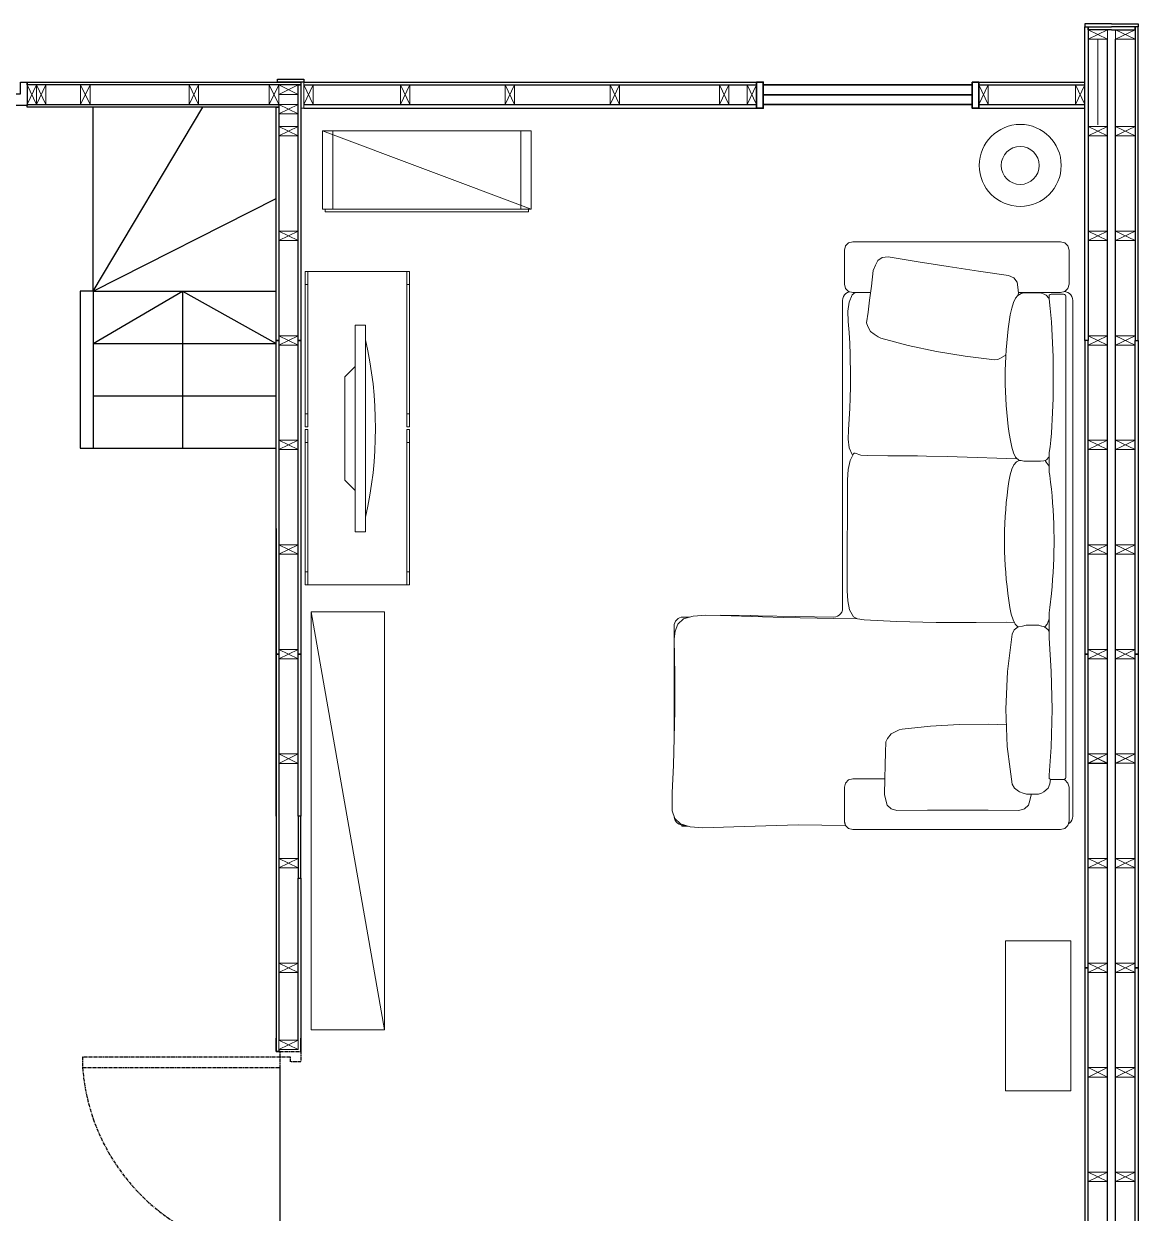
# Model space of a CAD drawing. Header units: inches. Extents: x 457 to 2312, y 367 to 1168.
# Drawn here: x 680.9 to 1107.8, y 664.7 to 1120.1 of the extents above; entities that cross this region are included whole.
import ezdxf

# ---------------------------------------------------------------- set-up
doc = ezdxf.new("R2010")
doc.units = ezdxf.units.IN
doc.header["$MEASUREMENT"] = 0
doc.linetypes.add('CENTER', pattern=[2, 1.25, -0.25, 0.25, -0.25])
for name, color, linetype, lineweight in [('A-DETL-MBND', 3, 'Continuous', 18), ('A-DETL-MCUT', 4, 'Continuous', 25), ('A-DOOR-FULL', 4, 'Continuous', 25), ('A-ELEV-MBE1', 7, 'Continuous', 35), ('A-ELEV-MBE2', 4, 'Continuous', 25), ('A-FURN', 8, 'Continuous', 18), ('A-SECT-MCUT', 7, 'Continuous', 35), ('A-WALL-PATT', 8, 'Continuous', 18), ('A-WALL-STUD', 3, 'Continuous', 18)]:
    doc.layers.add(name, color=color, linetype=linetype, lineweight=lineweight)

msp = doc.modelspace()

# ---------------------------------------------------------------- linework, layer by layer
at = {"color": 0}
msp.add_line((1046.72, 1096.69), (1066.01, 1096.69), dxfattribs=at)
for p, q in [((964.14, 1089.19), (1044.22, 1089.19)), ((787.07, 816.73), (786.07, 816.73)), ((778.56, 727.34), (778.56, 726.64))]:
    msp.add_line(p, q)
at = {"layer": 'A-DETL-MBND', "color": 0}
msp.add_lwpolyline([(788.17, 1087.79), (787.07, 1087.79), (787.07, 1097.8), (788.17, 1097.8)], close=True, dxfattribs=at)
at = {"layer": 'A-DETL-MCUT'}
for p, q in [((1096.07, 373.1), (1096.07, 1114.21)), ((1099.1, 373.1), (1099.08, 1114.21)), ((788.17, 1097.8), (964.14, 1097.8)), ((1044.22, 1097.8), (1087.36, 1097.8)), ((788.17, 1096.69), (961.64, 1096.69)), ((1046.72, 1096.69), (1087.36, 1096.69)), ((788.17, 1089.19), (961.64, 1089.19)), ((1046.72, 1089.19), (1087.36, 1089.19)), ((788.17, 1087.79), (964.14, 1087.79)), ((1044.22, 1087.79), (1087.36, 1087.79)), ((777.56, 926.83), (777.56, 726.64)), ((778.57, 816.73), (778.56, 730.94)), ((786.07, 816.73), (786.07, 793)), ((787.07, 793), (787.07, 816.73))]:
    msp.add_line(p, q, dxfattribs=at)
at = {"layer": 'A-DETL-MCUT', "color": 0}
for points in [[(1097.58, 1120.12), (1087.36, 1120.12), (1087.36, 1119.02), (1097.58, 1119.02)], [(1097.58, 1117.82), (1088.57, 1117.82), (1088.57, 1119.02), (1097.58, 1119.02)], [(1097.58, 1120.12), (1107.79, 1120.12), (1107.79, 1119.02), (1097.58, 1119.02)], [(1097.58, 1117.82), (1106.59, 1117.82), (1106.59, 1119.02), (1097.58, 1119.02)]]:
    msp.add_lwpolyline(points, dxfattribs=at)
at = {"layer": 'A-DETL-MCUT'}
for points in [[(1087.36, 998.9), (1087.36, 1119.02), (1088.57, 1119.02), (1088.57, 998.9)], [(1107.79, 998.9), (1107.79, 1119.02), (1106.59, 1119.02), (1106.59, 998.9)], [(787.07, 1097.8), (787.07, 1096.7), (682.17, 1096.7), (682.17, 1097.8)], [(788.17, 1098.9), (788.17, 1097.8), (778.16, 1097.8), (778.16, 1098.9)], [(787.07, 1096.69), (787.07, 998.9), (786.07, 998.9), (786.07, 1096.69)], [(682.17, 1089.19), (778.57, 1089.19), (778.57, 1088.19), (682.17, 1088.19)], [(778.57, 1088.19), (778.57, 998.9), (777.56, 998.9), (777.56, 1088.19)], [(778.57, 998.9), (778.56, 878.79), (777.56, 878.79), (777.56, 998.9)], [(787.07, 998.9), (787.07, 878.79), (786.07, 878.79), (786.07, 998.9)], [(1088.57, 878.79), (1088.57, 998.9), (1087.36, 998.9), (1087.36, 878.79)], [(1106.59, 878.79), (1106.59, 998.9), (1107.79, 998.9), (1107.79, 878.79)], [(1088.57, 758.67), (1088.57, 878.79), (1087.36, 878.79), (1087.36, 758.67)], [(1106.6, 758.67), (1106.59, 878.79), (1107.79, 878.79), (1107.8, 758.67)], [(1088.57, 638.55), (1088.57, 758.67), (1087.36, 758.67), (1087.36, 638.55)], [(1106.6, 638.55), (1106.6, 758.67), (1107.8, 758.67), (1107.8, 638.55)]]:
    msp.add_lwpolyline(points, close=True, dxfattribs=at)
for points in [[(777.56, 816.72), (777.56, 878.79), (778.56, 878.79), (778.56, 816.72)], [(786.07, 816.73), (786.07, 878.79), (787.07, 878.79), (787.07, 816.73)], [(786.07, 730.94), (786.07, 793), (787.07, 793), (787.07, 730.94)]]:
    msp.add_lwpolyline(points, dxfattribs=at)
at = {"layer": 'A-DOOR-FULL'}
msp.add_line((779.07, 648.79), (779.07, 720.41), dxfattribs=at)
msp.add_lwpolyline([(679.67, 1097.8), (682.17, 1097.8), (682.17, 1088.79), (677.67, 1088.79), (677.67, 1093.29), (679.67, 1093.29), (679.67, 1097.8)], dxfattribs=at)
at = {"layer": 'A-DOOR-FULL', "linetype": 'CENTER'}
for points in [[(703.44, 720.41), (779.07, 720.41), (779.07, 724.41), (703.44, 724.41), (703.44, 720.41)], [(779.07, 724.41), (779.07, 726.64), (787.07, 726.64), (787.07, 722.63), (783.07, 722.63), (783.07, 724.41), (779.07, 724.41)]]:
    msp.add_lwpolyline(points, dxfattribs=at)
msp.add_arc((780.81, 726.37), 77.6, 184.4047, 268.7104, dxfattribs=at)
at = {"layer": 'A-ELEV-MBE1', "color": 0}
for p, q in [((964.14, 1096.69), (1044.22, 1096.69)), ((980.93, 1096.69), (1044.22, 1096.69)), ((964.14, 1089.19), (1044.22, 1089.19))]:
    msp.add_line(p, q, dxfattribs=at)
at = {"layer": 'A-ELEV-MBE1', "color": 0, "linetype": 'Continuous'}
msp.add_line((964.14, 1092.96), (1044.22, 1092.96), dxfattribs=at)
at = {"layer": 'A-ELEV-MBE1', "color": 0}
for points in [[(961.64, 1097.8), (964.14, 1097.8), (964.14, 1087.79), (961.64, 1087.79)], [(1044.22, 1097.8), (1046.72, 1097.8), (1046.72, 1087.79), (1044.22, 1087.79)]]:
    msp.add_lwpolyline(points, close=True, dxfattribs=at)
at = {"layer": 'A-ELEV-MBE2'}
for p, q in [((702.49, 1017.72), (702.49, 957.66)), ((707.5, 1017.72), (707.5, 957.66)), ((707.5, 997.7), (741.74, 1017.72)), ((741.74, 1017.73), (741.74, 957.78)), ((741.74, 1017.72), (777.56, 997.7)), ((702.49, 957.66), (707.5, 957.66))]:
    msp.add_line(p, q, dxfattribs=at)
for points in [[(707.5, 1017.72), (707.5, 1088.19)], [(707.5, 1017.72), (749.47, 1088.19)], [(707.5, 1017.72), (777.56, 1053.27)], [(707.5, 1017.72), (702.49, 1017.72)], [(707.5, 1017.72), (777.56, 1017.72)], [(707.5, 997.7), (777.56, 997.7)], [(707.5, 977.68), (777.56, 977.68)], [(707.5, 957.66), (777.56, 957.66)]]:
    msp.add_lwpolyline(points, dxfattribs=at)
at = {"layer": 'A-FURN'}
for p, q in [((875.31, 1079.15), (795.31, 1079.15)), ((795.31, 1079.15), (795.31, 1049.15)), ((795.31, 1079.15), (875.31, 1049.15)), ((875.31, 1049.15), (875.31, 1079.15)), ((795.31, 1049.15), (875.31, 1049.15)), ((995.66, 1035.04), (995.23, 1033.44)), ((996.83, 1036.21), (995.66, 1035.04)), ((998.44, 1036.64), (996.83, 1036.21)), ((998.44, 1036.64), (1078.09, 1036.64)), ((1078.09, 1036.64), (1079.69, 1036.21)), ((1079.69, 1036.21), (1080.87, 1035.04)), ((1080.87, 1035.04), (1081.3, 1033.44)), ((995.23, 1033.44), (995.23, 1020.42)), ((1007.21, 1027.69), (1008, 1029.44)), ((1008, 1029.44), (1009.77, 1030.65)), ((1009.77, 1030.65), (1011.96, 1030.86)), ((1011.96, 1030.86), (1023.5, 1029.03)), ((1081.3, 1033.44), (1081.3, 1020.42)), ((828.67, 1025.26), (788.67, 1025.26)), ((788.67, 1025.26), (788.67, 965.76)), ((788.67, 1025.26), (788.67, 965.76)), ((788.67, 1025.26), (808.67, 1025.26)), ((788.67, 1025.26), (789.67, 1025.26)), ((789.67, 1025.26), (789.67, 1020.26)), ((827.67, 1025.26), (827.67, 1020.26)), ((828.67, 965.76), (828.67, 1025.26)), ((1005.59, 1019.66), (1006.3, 1025.6)), ((1006.3, 1025.6), (1007.21, 1027.69)), ((1023.5, 1029.03), (1035.03, 1027.23)), ((1035.03, 1027.23), (1046.57, 1025.44)), ((1058.11, 1023.68), (1046.57, 1025.44)), ((789.67, 1020.26), (788.67, 1020.26)), ((789.67, 1020.26), (789.67, 970.76)), ((827.67, 1020.26), (828.67, 1020.26)), ((827.67, 1020.26), (827.67, 970.76)), ((995.23, 1020.42), (995.66, 1018.82)), ((1058.11, 1023.68), (1060.14, 1022.82)), ((1060.14, 1022.82), (1061.45, 1021.13)), ((1061.66, 1019.26), (1061.45, 1021.13)), ((1081.3, 1020.42), (1080.87, 1018.82)), ((995.66, 1018.82), (996.83, 1017.64)), ((995.66, 1018.82), (995.66, 1018.82)), ((996.83, 1017.64), (998.44, 1017.21)), ((996.83, 1017.64), (996.83, 1017.64)), ((1005.28, 1017.21), (998.44, 1017.21)), ((998.44, 1017.21), (998.44, 1017.21)), ((1004.92, 1014.34), (1005.59, 1019.66)), ((1061.65, 1016.06), (1061.66, 1016.08)), ((1061.66, 1016.04), (1061.65, 1016.06)), ((1061.66, 1019.26), (1061.88, 1017.03)), ((1061.88, 1017.03), (1061.71, 1016.11)), ((1078.09, 1017.21), (1061.87, 1017.21)), ((1073.75, 1016.18), (1073.64, 1015.77)), ((1073.64, 1014.76), (1073.64, 1015.77)), ((1073.75, 1016.18), (1074.06, 1016.49)), ((1074.06, 1016.49), (1074.47, 1016.6)), ((1074.47, 1016.6), (1079.19, 1016.6)), ((1079.69, 1017.64), (1078.09, 1017.21)), ((1078.09, 1017.21), (1078.09, 1017.21)), ((1079.19, 1016.6), (1079.61, 1016.49)), ((1079.61, 1016.49), (1079.91, 1016.18)), ((1080.87, 1018.82), (1079.69, 1017.64)), ((1079.91, 1016.18), (1080.02, 1015.77)), ((1080.02, 1015.77), (1080.02, 831.58)), ((1082.42, 1015.67), (1082.03, 1016.29)), ((1082.68, 1014.96), (1082.42, 1015.67)), ((1004.3, 1009.64), (1004.92, 1014.34)), ((1082.68, 1014.95), (1082.77, 1014.17)), ((1082.77, 816.71), (1082.77, 1014.17)), ((1003.73, 1005.58), (1004.3, 1009.64)), ((1004.18, 1004.19), (1003.73, 1005.58)), ((1005.31, 1002.27), (1004.18, 1004.19)), ((1006.66, 1001.22), (1005.31, 1002.27)), ((1008.15, 1000.25), (1006.66, 1001.22)), ((1009.23, 999.8), (1008.15, 1000.25)), ((1019.73, 996.97), (1009.23, 999.8)), ((1030.5, 994.64), (1019.73, 996.97)), ((1041.52, 992.81), (1030.5, 994.64)), ((1054.84, 991.94), (1056.85, 993.13)), ((1056.85, 993.13), (1057.12, 993.64)), ((1052.79, 991.48), (1041.52, 992.81)), ((1053.99, 991.54), (1052.79, 991.48)), ((1054.84, 991.94), (1053.99, 991.54)), ((789.67, 970.76), (788.67, 970.76)), ((789.67, 965.76), (789.67, 970.76)), ((827.67, 965.76), (827.67, 970.76)), ((827.67, 970.76), (828.67, 970.76)), ((788.67, 965.76), (789.67, 965.76)), ((828.67, 965.76), (827.67, 965.76)), ((788.67, 964.76), (788.67, 905.26)), ((789.67, 964.76), (788.67, 964.76)), ((789.67, 964.76), (789.67, 959.76)), ((827.67, 964.76), (827.67, 959.76)), ((827.67, 964.76), (828.67, 964.76)), ((828.67, 905.26), (828.67, 964.76)), ((789.67, 959.76), (788.67, 959.76)), ((789.67, 910.26), (789.67, 959.76)), ((827.67, 910.26), (827.67, 959.76)), ((827.67, 959.76), (828.67, 959.76)), ((1073.64, 948.42), (1073.64, 955.68)), ((789.67, 910.26), (788.67, 910.26)), ((789.67, 905.26), (789.67, 910.26)), ((827.67, 905.26), (827.67, 910.26)), ((827.67, 910.26), (828.67, 910.26)), ((788.67, 905.26), (828.67, 905.26)), ((791.03, 734.89), (791.03, 894.89)), ((791.03, 894.89), (819.03, 894.89)), ((791.03, 894.89), (819.03, 734.89)), ((819.03, 894.89), (819.03, 734.89)), ((1073.64, 885), (1073.64, 894.6)), ((1060.29, 888.03), (1061.85, 889.16)), ((1061.6, 889.28), (1061.85, 889.16)), ((1069.68, 889.82), (1070.78, 889.45)), ((1070.78, 889.45), (1070.88, 889.43)), ((1071.92, 889.15), (1073.25, 888.03)), ((1072.9, 890.28), (1072.88, 890.26)), ((1072.9, 890.28), (1073.56, 891.95)), ((1073.64, 892.27), (1073.56, 891.95)), ((1057.68, 872.09), (1059.48, 886.44)), ((1059.48, 886.44), (1060.29, 888.03)), ((1073.25, 888.03), (1073.64, 887.15)), ((1057.68, 872.09), (1057.07, 857.74)), ((1057.07, 857.74), (1057.65, 843.4)), ((1039.23, 851.86), (1028.24, 851.22)), ((1050.4, 851.98), (1039.23, 851.86)), ((1057.31, 851.73), (1050.4, 851.98)), ((1013.18, 848.21), (1011.76, 846.48)), ((1014.67, 849.03), (1013.18, 848.21)), ((1016.29, 849.76), (1014.67, 849.03)), ((1017.43, 850.04), (1016.29, 849.76)), ((1028.24, 851.22), (1017.43, 850.04)), ((1011.1, 845.17), (1011.04, 841.07)), ((1011.76, 846.48), (1011.1, 845.17)), ((1057.65, 843.4), (1058.71, 834.77)), ((1011.04, 841.07), (1010.93, 836.34)), ((1010.93, 836.34), (1010.77, 830.98)), ((995.66, 829.4), (995.23, 827.79)), ((996.83, 830.57), (995.66, 829.4)), ((998.44, 831), (996.83, 830.57)), ((998.44, 831), (1010.77, 831)), ((1010.77, 830.98), (1010.57, 824.99)), ((1073.31, 827.48), (1074, 829.07)), ((1073.64, 831.58), (1073.64, 832.36)), ((1073.75, 831.16), (1073.64, 831.58)), ((1073.75, 831.16), (1074.06, 830.86)), ((1074, 829.07), (1074.2, 830.82)), ((1074.06, 830.86), (1074.47, 830.74)), ((1074.47, 830.74), (1079.19, 830.74)), ((1079.05, 830.74), (1079.69, 830.57)), ((1079.19, 830.74), (1079.61, 830.86)), ((1079.61, 830.86), (1079.91, 831.16)), ((1079.69, 830.57), (1080.87, 829.4)), ((1079.91, 831.16), (1080.02, 831.58)), ((1080.87, 829.4), (1081.3, 827.79)), ((995.23, 827.79), (995.23, 814.78)), ((1010.57, 824.99), (1011.14, 822.79)), ((1061.96, 826.26), (1062.31, 826.07)), ((1062.31, 826.07), (1063.71, 825.57)), ((1063.71, 825.57), (1065.03, 825.14)), ((1065.03, 825.14), (1069.54, 825.14)), ((1066.24, 822.75), (1066.8, 824.92)), ((1066.8, 824.92), (1066.8, 825.14)), ((1069.54, 825.14), (1070.81, 825.57)), ((1071.64, 826.07), (1070.81, 825.57)), ((1071.64, 826.07), (1073.31, 827.48)), ((1081.3, 827.79), (1081.3, 814.78)), ((1011.1, 822.91), (1011.13, 822.79)), ((1011.14, 822.79), (1011.65, 820.94)), ((1011.65, 820.94), (1013.21, 819.47)), ((1064.19, 819.46), (1065.74, 820.93)), ((1066.24, 822.75), (1065.74, 820.93)), ((1013.21, 819.47), (1015.35, 818.93)), ((1015.35, 818.93), (1027.03, 818.96)), ((1027.03, 818.96), (1038.7, 818.97)), ((1038.7, 818.97), (1050.38, 818.96)), ((1062.05, 818.92), (1050.38, 818.96)), ((1064.19, 819.46), (1062.05, 818.92)), ((1082.42, 815.21), (1082.68, 815.92)), ((1082.68, 815.93), (1082.77, 816.71)), ((995.23, 814.78), (995.66, 813.17)), ((995.37, 813.91), (995.35, 814.34)), ((995.41, 813.7), (995.37, 813.91)), ((995.46, 813.91), (995.37, 813.91)), ((995.44, 813.7), (995.41, 813.7)), ((995.52, 813.7), (995.41, 813.7)), ((995.44, 813.7), (995.46, 813.7)), ((995.47, 813.7), (995.46, 813.7)), ((995.66, 813.17), (996.83, 812)), ((995.66, 813.17), (995.66, 813.17)), ((996.83, 812), (998.44, 811.57)), ((996.83, 812), (996.83, 812)), ((1078.09, 811.57), (998.44, 811.57)), ((998.44, 811.57), (998.44, 811.57)), ((1079.69, 812), (1078.09, 811.57)), ((1078.09, 811.57), (1078.09, 811.57)), ((1080.87, 813.17), (1079.69, 812)), ((1081.3, 814.78), (1080.87, 813.17)), ((1082.03, 814.59), (1082.42, 815.2)), ((1056.94, 768.95), (1056.94, 711.55)), ((1081.94, 768.95), (1056.94, 768.95)), ((1081.94, 711.55), (1081.94, 768.95)), ((819.03, 734.89), (791.03, 734.89)), ((1056.94, 711.55), (1081.94, 711.55))]:
    msp.add_line(p, q, dxfattribs=at)
for points in [[(795.31, 1079.15), (799.31, 1079.15), (799.31, 1049.15)], [(875.31, 1079.15), (871.31, 1079.15), (871.31, 1049.15), (875.31, 1049.15)], [(875.31, 1049.15), (874.31, 1049.15), (874.31, 1048.15), (796.31, 1048.15), (796.31, 1049.15), (795.31, 1049.15)], [(997.32, 1017.51), (996.49, 1017.25), (995.86, 1016.85), (995.33, 1016.32), (994.93, 1015.68), (994.66, 1014.96), (994.57, 1014.17), (994.57, 896.35), (994.48, 895.56), (994.22, 894.84), (993.82, 894.2), (993.28, 893.67), (992.65, 893.27), (991.93, 893.01), (991.14, 892.92), (947.83, 893.66)], [(999.36, 1017.21), (998.19, 1016.32), (997.04, 1013.58), (996.63, 1010.08), (996.73, 1006.1), (997.04, 1001.9), (997.28, 997.71), (997.45, 993.54), (997.6, 985.23), (997.58, 981.09), (997.49, 976.96), (997.33, 972.85), (997.11, 968.85), (996.84, 964.68), (996.72, 961.01), (997.11, 957.74), (998.29, 955.23), (998.52, 955.07)], [(1062.15, 952.9), (1060.74, 954.2), (1059.97, 955.87), (1059.33, 958.06), (1058.83, 960.53), (1058.4, 963.24), (1058.04, 965.92), (1057.72, 968.58), (1057.45, 971.26), (1057.23, 973.93), (1057.07, 976.61), (1056.95, 979.29), (1056.86, 981.96), (1056.84, 984.64), (1056.86, 987.31), (1056.94, 989.99), (1057.06, 992.67), (1057.23, 995.34), (1057.45, 998.02), (1057.72, 1000.7), (1058.03, 1003.37), (1058.42, 1006.02), (1058.81, 1008.73), (1059.33, 1011.21), (1059.97, 1013.39), (1060.74, 1015.05), (1061.66, 1016.08), (1063.01, 1016.89), (1064.01, 1017.06), (1065.05, 1017.04), (1070.33, 1017.06), (1071.82, 1016.62), (1072.59, 1016.2), (1073.55, 1015.12), (1073.64, 1014.76)], [(1082.03, 1016.29), (1081.49, 1016.85), (1080.86, 1017.27), (1080.13, 1017.51), (1079.45, 1017.58)], [(1073.64, 1014.76), (1074.1, 1011.1), (1074.37, 1008.6), (1074.56, 1005.94), (1074.73, 1003.27), (1074.88, 1000.61), (1075.1, 995.28), (1075.17, 992.62), (1075.23, 989.96), (1075.26, 987.29), (1075.27, 984.63), (1075.26, 981.97), (1075.23, 979.3), (1075.17, 976.64), (1075.09, 973.98), (1074.98, 971.31), (1074.86, 968.65), (1074.72, 965.99), (1074.56, 963.32), (1074.37, 960.66), (1074.1, 958.16), (1073.73, 955.99), (1073.64, 955.68)], [(807.91, 941.42), (803.95, 945.38), (803.95, 984.98), (807.91, 988.94)], [(999.04, 955.75), (998.72, 955.46), (997.41, 952.93), (996.74, 949.51), (996.47, 945.48), (996.44, 941.15), (996.4, 932.53), (996.35, 919.75), (996.32, 907.14), (996.32, 902.97), (996.57, 899.11), (997.26, 895.66), (998.68, 892.99), (1000.3, 892.25), (1002.82, 891.88), (1015.17, 891.26), (1030.46, 890.84), (1045.77, 890.84), (1057.27, 890.98), (1060.36, 890.88)], [(999.04, 955.75), (999.32, 955.7), (1001.6, 954.98), (1004.26, 954.86), (1011.88, 954.75), (1019.48, 954.7), (1023.28, 954.7), (1026.7, 954.61), (1034.68, 954.44), (1046.08, 954.11), (1053.69, 953.83), (1061.3, 953.49)], [(1073.64, 950.45), (1073.35, 951.18), (1072.53, 952.32), (1072.14, 952.86), (1071.63, 952.79), (1070.33, 952.68), (1063.96, 952.68), (1062.98, 952.84), (1062.15, 952.9), (1061.23, 952.39), (1060.18, 951.3), (1059.36, 949.56), (1058.73, 947.37), (1058.25, 944.86), (1057.88, 942.17), (1057.55, 939.48), (1057.28, 936.8), (1057.05, 934.11), (1056.86, 931.43), (1056.72, 928.74), (1056.63, 926.07), (1056.59, 923.39), (1056.59, 920.71), (1056.64, 918.03), (1056.73, 915.35), (1056.87, 912.67), (1057.05, 910), (1057.28, 907.32), (1057.56, 904.64), (1057.89, 901.97), (1058.26, 899.3), (1058.67, 896.62), (1059.19, 894.12), (1059.85, 891.95), (1060.64, 890.28), (1061.6, 889.28)], [(1073.64, 954.43), (1073.56, 954.18), (1072.7, 953.2), (1072.14, 952.86)], [(1073.64, 894.6), (1073.93, 896.65), (1074.53, 902.01), (1074.79, 904.68), (1075.01, 907.36), (1075.2, 910.03), (1075.34, 912.7), (1075.45, 915.36), (1075.53, 918.03), (1075.56, 920.7), (1075.57, 923.36), (1075.53, 926.02), (1075.46, 928.68), (1075.32, 931.34), (1075.2, 934), (1075.02, 936.65), (1074.8, 939.31), (1074.54, 941.96), (1074.25, 944.61), (1073.89, 947.1), (1073.64, 948.42)], [(1000.3, 892.25), (991.16, 892.46), (971.88, 892.84), (947.81, 893.56), (942.19, 893.71), (937.32, 893.32), (933.6, 892.25), (931.41, 890.27), (930.37, 887.59), (930.08, 884.45), (930.31, 870.86), (930.32, 864.01), (930.28, 857.12), (930.09, 846.7), (929.76, 836.2), (929.28, 825.61), (929.28, 818.74), (930.35, 815.81), (932.45, 813.8), (936.15, 812.67), (941.09, 812.26), (952.92, 812.58), (965.17, 813.04), (977.58, 813.39), (995.66, 813.17)], [(935.89, 892.91), (933.45, 892.92)], [(959.76, 893.2), (959.24, 893.5), (958.77, 893.23)], [(930.02, 889.49), (930.03, 844.53)], [(1069.68, 889.82), (1069.51, 889.87), (1065.06, 889.87), (1064.94, 889.85), (1063.49, 889.42), (1061.85, 889.16)], [(1071.92, 889.15), (1070.88, 889.43)], [(1072.9, 890.28), (1072.14, 889.28), (1071.92, 889.15)], [(1073.64, 832.36), (1074.49, 843.17), (1074.88, 857.66), (1074.43, 872.13), (1073.64, 885)], [(1058.71, 834.77), (1059.57, 829.01), (1060.38, 827.42), (1061.96, 826.26)], [(933.03, 813.27), (933.03, 812.93), (935.3, 812.93)], [(1082.03, 814.59), (1081.49, 814.04), (1081.02, 813.74)]]:
    msp.add_lwpolyline(points, dxfattribs=at)
msp.add_lwpolyline([(807.91, 925.58), (807.91, 1004.78), (811.87, 1004.78), (811.87, 925.58)], close=True, dxfattribs=at)
for radius in [15.69, 7.27]:
    msp.add_circle((1062.61, 1065.89), radius, dxfattribs=at)
for centre, radius, start, end in [((661.09, 965.18), 154.55, 347.3077, 12.6923), ((933.43, 889.5), 3.41, 89.6308, 180.1612), ((933.5, 816.7), 3.46, 183.5159, 279.8411)]:
    msp.add_arc(centre, radius, start, end, dxfattribs=at)
at = {"layer": 'A-SECT-MCUT', "color": 0}
for p, q in [((777.57, 731.64), (777.57, 726.64)), ((787.07, 726.64), (787.07, 731.64)), ((777.57, 726.64), (779.07, 726.64))]:
    msp.add_line(p, q, dxfattribs=at)
at = {"layer": 'A-WALL-PATT', "color": 0, "ltscale": 0.1}
msp.add_line((1092.32, 1114.21), (1092.32, 1081.48), dxfattribs=at)
at = {"layer": 'A-WALL-STUD'}
for p, q in [((1096.07, 1117.82), (1088.57, 1114.21)), ((1088.57, 1117.82), (1096.07, 1114.21)), ((1099.08, 1117.82), (1106.59, 1114.21)), ((1106.59, 1117.82), (1099.08, 1114.21)), ((682.17, 1089.19), (685.78, 1096.7)), ((682.17, 1096.7), (685.78, 1089.19)), ((685.78, 1089.19), (689.38, 1096.7)), ((685.78, 1096.7), (689.38, 1089.19)), ((702.69, 1089.19), (706.3, 1096.69)), ((702.69, 1096.69), (706.3, 1089.19)), ((744.23, 1089.19), (747.83, 1096.7)), ((744.23, 1096.7), (747.83, 1089.19)), ((774.96, 1089.19), (778.57, 1096.7)), ((774.96, 1096.7), (778.57, 1089.19)), ((778.56, 1096.69), (786.07, 1093.09)), ((786.07, 1096.69), (778.56, 1093.09)), ((791.78, 1096.7), (788.17, 1089.19)), ((791.78, 1089.19), (788.17, 1096.7)), ((828.81, 1096.7), (825.21, 1089.19)), ((828.81, 1089.19), (825.21, 1096.7)), ((868.85, 1096.7), (865.25, 1089.19)), ((868.85, 1089.19), (865.25, 1096.7)), ((909.13, 1096.7), (905.53, 1089.19)), ((909.13, 1089.19), (905.53, 1096.7)), ((950.97, 1096.78), (947.37, 1089.27)), ((950.97, 1089.27), (947.37, 1096.78)), ((961.64, 1096.7), (958.04, 1089.19)), ((961.64, 1089.19), (958.04, 1096.7)), ((1046.72, 1089.19), (1050.33, 1096.7)), ((1046.72, 1096.7), (1050.33, 1089.19)), ((1083.76, 1089.19), (1087.36, 1096.7)), ((1083.76, 1096.7), (1087.36, 1089.19)), ((778.57, 1089.19), (786.07, 1085.59)), ((786.07, 1089.19), (778.57, 1085.59)), ((786.07, 1080.78), (778.56, 1077.18)), ((778.56, 1080.78), (786.07, 1077.18)), ((1096.07, 1080.78), (1088.57, 1077.18)), ((1088.57, 1080.78), (1096.07, 1077.18)), ((1099.08, 1080.78), (1106.59, 1077.18)), ((1106.59, 1080.78), (1099.08, 1077.18)), ((786.07, 1040.74), (778.57, 1037.14)), ((778.57, 1040.74), (786.07, 1037.14)), ((1096.07, 1040.74), (1088.57, 1037.14)), ((1088.57, 1040.74), (1096.07, 1037.14)), ((1096.07, 1040.74), (1088.57, 1037.14)), ((1088.57, 1040.74), (1096.07, 1037.14)), ((1099.08, 1040.74), (1106.59, 1037.14)), ((1106.59, 1040.74), (1099.08, 1037.14)), ((1099.08, 1040.74), (1106.59, 1037.14)), ((1106.59, 1040.74), (1099.08, 1037.14)), ((786.07, 1000.7), (778.56, 997.1)), ((778.56, 1000.7), (786.07, 997.1)), ((1096.07, 1000.7), (1088.57, 997.1)), ((1088.57, 1000.7), (1096.07, 997.1)), ((1099.08, 1000.7), (1106.59, 997.1)), ((1106.59, 1000.7), (1099.08, 997.1)), ((786.07, 960.66), (778.57, 957.06)), ((778.57, 960.66), (786.07, 957.06)), ((1088.57, 960.66), (1096.07, 957.06)), ((1096.07, 960.66), (1088.57, 957.06)), ((1106.59, 960.66), (1099.08, 957.06)), ((1099.08, 960.66), (1106.59, 957.06)), ((786.07, 920.63), (778.56, 917.02)), ((778.56, 920.63), (786.07, 917.02)), ((1096.07, 920.63), (1088.57, 917.02)), ((1088.57, 920.63), (1096.07, 917.02)), ((1099.08, 920.63), (1106.59, 917.02)), ((1106.59, 920.63), (1099.08, 917.02)), ((786.07, 876.98), (778.56, 880.59)), ((778.56, 876.98), (786.07, 880.59)), ((1096.07, 876.98), (1088.57, 880.59)), ((1088.57, 876.98), (1096.07, 880.59)), ((1088.57, 876.98), (1096.07, 880.59)), ((1096.07, 876.98), (1088.57, 880.59)), ((1106.59, 876.98), (1099.08, 880.59)), ((1099.08, 876.98), (1106.59, 880.59)), ((1106.59, 876.99), (1099.08, 880.59)), ((1099.08, 876.98), (1106.59, 880.59)), ((786.07, 836.94), (778.56, 840.55)), ((778.56, 836.94), (786.07, 840.55)), ((786.07, 840.55), (778.56, 836.94)), ((778.56, 840.55), (786.07, 836.94)), ((1096.07, 836.95), (1088.57, 840.55)), ((1088.57, 836.95), (1096.07, 840.55)), ((1088.57, 836.94), (1096.07, 840.55)), ((1096.07, 836.94), (1088.57, 840.55)), ((1099.09, 836.95), (1106.59, 840.55)), ((1106.59, 836.95), (1099.09, 840.55)), ((1106.59, 836.95), (1099.09, 840.55)), ((1099.09, 836.94), (1106.59, 840.55)), ((786.07, 800.51), (778.56, 796.91)), ((778.56, 800.51), (786.07, 796.91)), ((786.07, 796.91), (778.56, 800.51)), ((778.56, 796.91), (786.07, 800.51)), ((1088.57, 796.89), (1096.07, 800.5)), ((1096.07, 796.89), (1088.57, 800.5)), ((1106.59, 796.9), (1099.09, 800.5)), ((1099.09, 796.89), (1106.59, 800.5)), ((786.07, 760.47), (778.56, 756.87)), ((778.56, 760.47), (786.07, 756.87)), ((1088.57, 760.47), (1096.07, 756.87)), ((1096.07, 760.47), (1088.57, 756.87)), ((1106.6, 760.47), (1099.09, 756.87)), ((1099.09, 760.47), (1106.6, 756.87)), ((786.07, 730.94), (778.56, 727.34)), ((778.56, 730.94), (786.07, 727.34)), ((1088.57, 720.43), (1096.07, 716.83)), ((1096.07, 720.43), (1088.57, 716.83)), ((1106.6, 720.43), (1099.09, 716.83)), ((1099.09, 720.43), (1106.6, 716.83)), ((1088.57, 680.39), (1096.07, 676.79)), ((1096.07, 680.39), (1088.57, 676.79)), ((1106.6, 680.39), (1099.09, 676.79)), ((1099.09, 680.39), (1106.6, 676.79))]:
    msp.add_line(p, q, dxfattribs=at)
for points in [[(1096.07, 1117.82), (1088.57, 1117.82), (1088.57, 1114.21), (1096.07, 1114.21)], [(1099.08, 1117.82), (1106.59, 1117.82), (1106.59, 1114.21), (1099.08, 1114.21)], [(682.17, 1089.19), (682.17, 1096.7), (685.78, 1096.7), (685.78, 1089.19)], [(685.78, 1089.19), (685.78, 1096.7), (689.38, 1096.7), (689.38, 1089.19)], [(702.69, 1089.19), (702.69, 1096.69), (706.3, 1096.69), (706.3, 1089.19)], [(744.23, 1089.19), (744.23, 1096.7), (747.83, 1096.7), (747.83, 1089.19)], [(774.96, 1089.19), (774.96, 1096.7), (778.57, 1096.7), (778.57, 1089.19)], [(778.56, 1096.69), (786.07, 1096.69), (786.07, 1093.09), (778.56, 1093.09)], [(791.78, 1096.7), (791.78, 1089.19), (788.17, 1089.19), (788.17, 1096.7)], [(828.81, 1096.7), (828.81, 1089.19), (825.21, 1089.19), (825.21, 1096.7)], [(868.85, 1096.7), (868.85, 1089.19), (865.25, 1089.19), (865.25, 1096.7)], [(909.13, 1096.7), (909.13, 1089.19), (905.53, 1089.19), (905.53, 1096.7)], [(950.97, 1096.78), (950.97, 1089.27), (947.37, 1089.27), (947.37, 1096.78)], [(961.64, 1096.7), (961.64, 1089.19), (958.04, 1089.19), (958.04, 1096.7)], [(1046.72, 1089.19), (1046.72, 1096.7), (1050.33, 1096.7), (1050.33, 1089.19)], [(1083.76, 1089.19), (1083.76, 1096.7), (1087.36, 1096.7), (1087.36, 1089.19)], [(778.57, 1089.19), (786.07, 1089.19), (786.07, 1085.59), (778.57, 1085.59)], [(786.07, 1080.78), (778.56, 1080.78), (778.56, 1077.18), (786.07, 1077.18)], [(1096.07, 1080.78), (1088.57, 1080.78), (1088.57, 1077.18), (1096.07, 1077.18)], [(1099.08, 1080.78), (1106.59, 1080.78), (1106.59, 1077.18), (1099.08, 1077.18)], [(786.07, 1040.74), (778.57, 1040.74), (778.57, 1037.14), (786.07, 1037.14)], [(1096.07, 1040.74), (1088.57, 1040.74), (1088.57, 1037.14), (1096.07, 1037.14)], [(1096.07, 1040.74), (1088.57, 1040.74), (1088.57, 1037.14), (1096.07, 1037.14)], [(1099.08, 1040.74), (1106.59, 1040.74), (1106.59, 1037.14), (1099.08, 1037.14)], [(1099.08, 1040.74), (1106.59, 1040.74), (1106.59, 1037.14), (1099.08, 1037.14)], [(786.07, 1000.7), (778.56, 1000.7), (778.56, 997.1), (786.07, 997.1)], [(1096.07, 1000.7), (1088.57, 1000.7), (1088.57, 997.1), (1096.07, 997.1)], [(1099.08, 1000.7), (1106.59, 1000.7), (1106.59, 997.1), (1099.08, 997.1)], [(786.07, 960.66), (778.57, 960.66), (778.57, 957.06), (786.07, 957.06)], [(1088.57, 960.66), (1096.07, 960.66), (1096.07, 957.06), (1088.57, 957.06)], [(1106.59, 960.66), (1099.08, 960.66), (1099.08, 957.06), (1106.59, 957.06)], [(786.07, 920.63), (778.56, 920.63), (778.56, 917.02), (786.07, 917.02)], [(1096.07, 920.63), (1088.57, 920.63), (1088.57, 917.02), (1096.07, 917.02)], [(1099.08, 920.63), (1106.59, 920.63), (1106.59, 917.02), (1099.08, 917.02)], [(786.07, 876.98), (778.56, 876.98), (778.56, 880.59), (786.07, 880.59)], [(1096.07, 876.98), (1088.57, 876.98), (1088.57, 880.59), (1096.07, 880.59)], [(1088.57, 876.98), (1096.07, 876.98), (1096.07, 880.59), (1088.57, 880.59)], [(1106.59, 876.98), (1099.08, 876.98), (1099.08, 880.59), (1106.59, 880.59)], [(1099.08, 876.98), (1106.59, 876.99), (1106.59, 880.59), (1099.08, 880.59)], [(786.07, 836.94), (778.56, 836.94), (778.56, 840.55), (786.07, 840.55)], [(786.07, 840.55), (778.56, 840.55), (778.56, 836.94), (786.07, 836.94)], [(1096.07, 836.95), (1088.57, 836.95), (1088.57, 840.55), (1096.07, 840.55)], [(1088.57, 836.94), (1096.07, 836.94), (1096.07, 840.55), (1088.57, 840.55)], [(1099.09, 836.95), (1106.59, 836.95), (1106.59, 840.55), (1099.09, 840.55)], [(1106.59, 836.95), (1099.09, 836.94), (1099.09, 840.55), (1106.59, 840.55)], [(786.07, 800.51), (778.56, 800.51), (778.56, 796.91), (786.07, 796.91)], [(786.07, 796.91), (778.56, 796.91), (778.56, 800.51), (786.07, 800.51)], [(1088.57, 796.89), (1096.07, 796.89), (1096.07, 800.5), (1088.57, 800.5)], [(1106.59, 796.9), (1099.09, 796.89), (1099.09, 800.5), (1106.59, 800.5)], [(786.07, 760.47), (778.56, 760.47), (778.56, 756.87), (786.07, 756.87)], [(1088.57, 760.47), (1096.07, 760.47), (1096.07, 756.87), (1088.57, 756.87)], [(1106.6, 760.47), (1099.09, 760.47), (1099.09, 756.87), (1106.6, 756.87)], [(786.07, 730.94), (778.56, 730.94), (778.56, 727.34), (786.07, 727.34)], [(1088.57, 720.43), (1096.07, 720.43), (1096.07, 716.83), (1088.57, 716.83)], [(1106.6, 720.43), (1099.09, 720.43), (1099.09, 716.83), (1106.6, 716.83)], [(1088.57, 680.39), (1096.07, 680.39), (1096.07, 676.79), (1088.57, 676.79)], [(1106.6, 680.39), (1099.09, 680.39), (1099.09, 676.79), (1106.6, 676.79)]]:
    msp.add_lwpolyline(points, close=True, dxfattribs=at)

doc.saveas('drawing.dxf')
